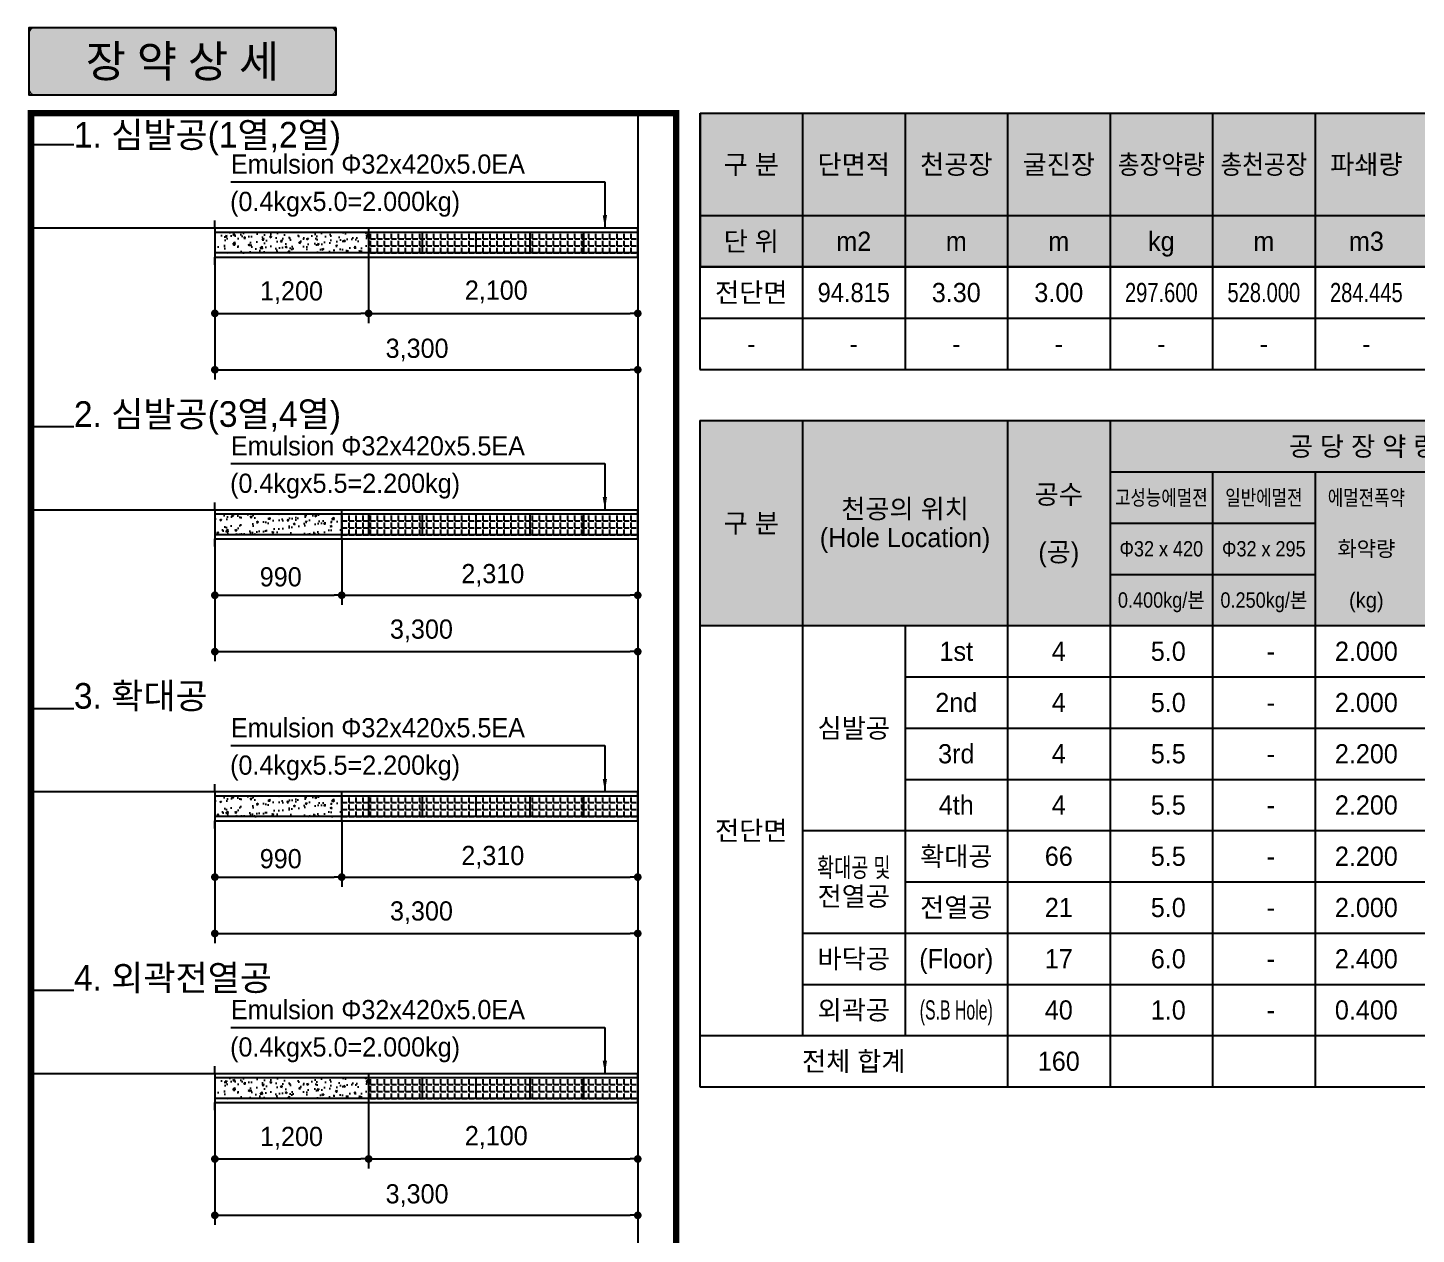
# Model space of a CAD drawing. Extents: x -689 to 317106, y 182884 to 219577.
# Drawn here: x 127881 to 138716, y 192559 to 201977 of the extents above; entities that cross this region are included whole.
import ezdxf
from ezdxf.enums import TextEntityAlignment as Align

# ---------------------------------------------------------------- set-up
doc = ezdxf.new("R2010")
doc.units = 0
doc.header["$LTSCALE"] = 500
doc.header["$MEASUREMENT"] = 0
doc.layers.get('DEFPOINTS').update_dxf_attribs({"color": 55})
doc.layers.add('0-21', color=21, linetype='Continuous', plot=False)
doc.layers.add('0-250line', color=250, linetype='Continuous', lineweight=9, true_color=0x333333)
doc.layers.add('0-251', color=7, linetype='Continuous', true_color=0x6e6e6e)
doc.layers.add('0-253', color=7, linetype='Continuous', true_color=0xcfcfcf)
for name, color, linetype in [('0-255', 52, 'Continuous'), ('A-DIM01', 1, 'Continuous'), ('CS-TABL-LIN1', 4, 'Continuous'), ('CS-TABL-LIN2', 1, 'Continuous'), ('CS-TABL-TEX2', 6, 'Continuous'), ('CS-TABL-TEX3', 7, 'Continuous'), ('CZ-TEXT-04', 6, 'Continuous'), ('TU-BLOCK-DMP', 7, 'Continuous'), ('TU-BLOCK-EXP', 1, 'Continuous'), ('TU-HOLE-EXEC', 3, 'Continuous'), ('TU-LEAD-LINE', 1, 'Continuous'), ('TU-LEAD-TEX1', 3, 'Continuous')]:
    doc.layers.add(name, color=color, linetype=linetype)
doc.styles.add('GTXT', font='')
doc.styles.add('돋움', font='')
doc.styles.add('돋움체', font='')
doc.styles.add('맑은고딕(굵게)', font='malgunbd.ttf')
doc.styles.add('일반문자', font='')
doc.styles.get('GTXT').set_extended_font_data('Dotum')
doc.styles.get('돋움').set_extended_font_data('Dotum')
doc.styles.get('돋움체').set_extended_font_data('Dotum')
doc.styles.get('일반문자').set_extended_font_data('Dotum')
doc.linetypes.add('CFZ008', pattern='A,0.9,-0.2,[106,KHCLINE.shx,S=0.00606,R=180,X=0,Y=0],0.9', length=2)
doc.dimstyles.new('DIM1', dxfattribs={"dimtxt": 3, "dimasz": 1.2, "dimexe": 1.5, "dimexo": 0, "dimgap": 1, "dimtad": 1, "dimdec": 0, "dimrnd": 0.0005, "dimzin": 0, "dimdsep": 46, "dimlunit": 6, "dimtxsty": '돋움체', "dimblk": 'DOT', "dimcen": 0.09, "dimclrd": 1, "dimclre": 1, "dimclrt": 2, "dimaunit": 1, "dimadec": 4, "dimazin": 0, "dimtfac": 1, "dimtdec": 0, "dimtix": 1, "dimtmove": 2, "dimatfit": 3, "dimfxl": 1, "dimtolj": 1, "dimtzin": 0, "dimarcsym": 0})
pattern_1 = [(0, (-263630.704, 416974.19), (0, 55), [40, -15]), (90, (-263630.704, 416974.19), (-55, 3e-15), [40, -15])]

# ---------------------------------------------------------------- blocks, each defined once
blk = doc.blocks.new('재료표제목')
at = {"layer": '0-253'}
h = blk.add_hatch(color=256, dxfattribs=at)
h.dxf.hatch_style = 1
h.paths.add_polyline_path([(0, 1600), (14400, 1600), (14400, 0), (0, 0)])
at = {"layer": 'CS-TABL-LIN1'}
for p, q in [((0, 1600), (0, 0)), ((0, 1600), (14400, 1600)), ((0, 0), (14400, 0))]:
    blk.add_line(p, q, dxfattribs=at)
at = {"layer": 'CS-TABL-LIN2'}
for p, q in [((800, 1600), (800, 0)), ((2400, 1600), (2400, 0)), ((3200, 1600), (3200, 0)), ((3200, 1200), (13600, 1200)), ((4000, 1200), (4000, 0)), ((4800, 1200), (4800, 0)), ((3200, 800), (4800, 800)), ((3200, 400), (4800, 400))]:
    blk.add_line(p, q, dxfattribs=at)
at = {"layer": 'CS-TABL-TEX2', "style": '일반문자'}
for s, height, p in [('공 당 장 약 량 (kg/Hole)', 150, (5600, 1400)), ('공수', 150, (2800, 1025)), ('천공의 위치', 150, (1600, 912)), ('구 분', 150, (400, 800)), ('(Hole Location)', 150, (1600, 688)), ('(공)', 150, (2800, 575)), ('화약량', 120, (5200, 600)), ('(kg)', 120, (5200, 200))]:
    blk.add_text(s, height=height, dxfattribs=at).set_placement(p, align=Align.MIDDLE_CENTER)
for s, width, p in [('고성능에멀젼', 0.8, (3600, 1000)), ('일반에멀젼', 0.8, (4400, 1000)), ('에멀젼폭약', 0.8, (5200, 1000)), ('Φ32ⅹ420', 0.9, (3600, 600)), ('Φ32ⅹ295', 0.9, (4400, 600)), ('0.400kg/본', 0.9, (3600, 200)), ('0.250kg/본', 0.9, (4400, 200))]:
    blk.add_text(s, height=120, dxfattribs=dict(at, width=width)).set_placement(p, align=Align.MIDDLE_CENTER)
blk = doc.blocks.new('장약제원제목')
at = {"layer": '0-253'}
h = blk.add_hatch(color=256, dxfattribs=at)
h.dxf.hatch_style = 1
h.paths.add_polyline_path([(500931, 27019), (515331, 27019), (515331, 25819), (500931, 25819)])
at = {"color": 4}
blk.add_lwpolyline([(500931, 27019), (515331, 27019), (515331, 25819), (500931, 25819)], close=True, dxfattribs=at)
at = {"layer": 'CS-TABL-LIN1'}
for p, q in [((500931, 27019), (500931, 25819)), ((500931, 27019), (515331, 27019)), ((500931, 25819), (515331, 25819))]:
    blk.add_line(p, q, dxfattribs=at)
at = {"layer": 'CS-TABL-LIN2'}
for p, q in [((501731, 27019), (501731, 25819)), ((502531, 27019), (502531, 25819)), ((503331, 27019), (503331, 25819)), ((504131, 27019), (504131, 25819)), ((504931, 27019), (504931, 25819)), ((505731, 27019), (505731, 25819)), ((500931, 26219), (515331, 26219))]:
    blk.add_line(p, q, dxfattribs=at)
at = {"layer": 'CS-TABL-TEX2', "style": '일반문자'}
for s, p in [('구 분', (501331, 26619)), ('단면적', (502131, 26619)), ('천공장', (502931, 26619)), ('굴진장', (503731, 26619)), ('파쇄량', (506131, 26619)), ('단 위', (501331, 26019)), ('m2', (502131, 26019)), ('m', (502931, 26019)), ('m', (503731, 26019)), ('kg', (504531, 26019)), ('m', (505331, 26019)), ('m3', (506131, 26019))]:
    blk.add_text(s, height=150, dxfattribs=at).set_placement(p, align=Align.MIDDLE_CENTER)
at = {"layer": 'CS-TABL-TEX2', "style": '일반문자', "width": 0.9}
for s, p in [('총장약량', (504531, 26619)), ('총천공장', (505331, 26619))]:
    blk.add_text(s, height=150, dxfattribs=at).set_placement(p, align=Align.MIDDLE_CENTER)
blk = doc.blocks.new('_Dot')
at = {"color": 0, "linetype": 'ByBlock', "lineweight": -2}
blk.add_line((-0.5, 0), (-1, 0), dxfattribs=at)
at = {"color": 0, "linetype": 'ByBlock', "const_width": 0.5}
blk.add_lwpolyline([(-0.25, 0, 1), (0.25, 0, 1)], format="xyb", close=True, dxfattribs=at)
blk = doc.blocks.new('*D343')
at = {"layer": 'A-DIM01', "color": 1, "lineweight": -2, "transparency": 16777216}
for p, q in [((129341, 200187), (129341, 199672)), ((130541, 200186), (130541, 199672)), ((129401, 199747), (130481, 199747))]:
    blk.add_line(p, q, dxfattribs=at)
at = {"layer": 'DEFPOINTS', "color": 0, "transparency": 16777216}
for p in [(129341, 200187), (130541, 200186), (130541, 199747)]:
    blk.add_point(p, dxfattribs=at)
at = {"layer": 'A-DIM01', "color": 1, "lineweight": -2, "transparency": 16777216, "xscale": 60, "yscale": 60, "zscale": 60, "rotation": 180}
blk.add_blockref('_Dot', (129341, 199747), dxfattribs=at)
at = {"layer": 'A-DIM01', "color": 1, "lineweight": -2, "transparency": 16777216, "xscale": 60, "yscale": 60, "zscale": 60}
blk.add_blockref('_Dot', (130541, 199747), dxfattribs=at)
at = {"layer": 'A-DIM01', "color": 2, "transparency": 16777216, "insert": (129939, 199909), "char_height": 150, "attachment_point": 5, "style": '돋움체'}
blk.add_mtext('\\A1;1,200', dxfattribs=at)
blk = doc.blocks.new('*D344')
at = {"layer": 'A-DIM01', "color": 1, "lineweight": -2, "transparency": 16777216}
for p, q in [((130541, 200187), (130541, 199672)), ((132641, 200187), (132641, 199672)), ((130601, 199747), (132581, 199747))]:
    blk.add_line(p, q, dxfattribs=at)
at = {"layer": 'DEFPOINTS', "color": 0, "transparency": 16777216}
for p in [(130541, 200187), (132641, 200187), (132641, 199747)]:
    blk.add_point(p, dxfattribs=at)
at = {"layer": 'A-DIM01', "color": 1, "lineweight": -2, "transparency": 16777216, "xscale": 60, "yscale": 60, "zscale": 60, "rotation": 180}
blk.add_blockref('_Dot', (130541, 199747), dxfattribs=at)
at = {"layer": 'A-DIM01', "color": 1, "lineweight": -2, "transparency": 16777216, "xscale": 60, "yscale": 60, "zscale": 60}
blk.add_blockref('_Dot', (132641, 199747), dxfattribs=at)
at = {"layer": 'A-DIM01', "color": 2, "transparency": 16777216, "insert": (131537, 199915), "char_height": 150, "attachment_point": 5, "style": '돋움체'}
blk.add_mtext('\\A1;2,100', dxfattribs=at)
blk = doc.blocks.new('H32X420X1E')
at = {"layer": 'TU-BLOCK-EXP'}
h = blk.add_hatch(dxfattribs=at)
h.set_pattern_fill('ANGLE', color=256, scale=200, style=0)
h.set_pattern_definition(pattern_1)
h.paths.add_polyline_path([(0, 160), (0, 0), (420, 0), (420, 160)])
at = {"layer": 'TU-BLOCK-EXP', "color": 7}
for p, q in [((420, 160), (0, 160)), ((0, 0), (0, 160)), ((420, 0), (420, 160)), ((420, 0), (0, 0))]:
    blk.add_line(p, q, dxfattribs=at)
at = {"layer": 'TU-BLOCK-EXP'}
for p, q in [((0, 0), (0, 160)), ((0, 38), (0, 123))]:
    blk.add_line(p, q, dxfattribs=at)
blk = doc.blocks.new('*D348')
at = {"layer": 'A-DIM01', "color": 1, "lineweight": -2, "transparency": 16777216}
for p, q in [((129341, 197987), (129341, 197472)), ((130331, 197987), (130331, 197472)), ((129401, 197547), (130271, 197547))]:
    blk.add_line(p, q, dxfattribs=at)
at = {"layer": 'DEFPOINTS', "color": 0, "transparency": 16777216}
for p in [(129341, 197987), (130331, 197987), (130331, 197547)]:
    blk.add_point(p, dxfattribs=at)
at = {"layer": 'A-DIM01', "color": 1, "lineweight": -2, "transparency": 16777216, "xscale": 60, "yscale": 60, "zscale": 60, "rotation": 180}
blk.add_blockref('_Dot', (129341, 197547), dxfattribs=at)
at = {"layer": 'A-DIM01', "color": 1, "lineweight": -2, "transparency": 16777216, "xscale": 60, "yscale": 60, "zscale": 60}
blk.add_blockref('_Dot', (130331, 197547), dxfattribs=at)
at = {"layer": 'A-DIM01', "color": 2, "transparency": 16777216, "insert": (129855, 197690), "char_height": 150, "attachment_point": 5, "style": '돋움체'}
blk.add_mtext('\\A1;990', dxfattribs=at)
blk = doc.blocks.new('*D349')
at = {"layer": 'A-DIM01', "color": 1, "lineweight": -2, "transparency": 16777216}
for p, q in [((130331, 197987), (130331, 197472)), ((132641, 197987), (132641, 197472)), ((130391, 197547), (132581, 197547))]:
    blk.add_line(p, q, dxfattribs=at)
at = {"layer": 'DEFPOINTS', "color": 0, "transparency": 16777216}
for p in [(130331, 197987), (132641, 197987), (132641, 197547)]:
    blk.add_point(p, dxfattribs=at)
at = {"layer": 'A-DIM01', "color": 1, "lineweight": -2, "transparency": 16777216, "xscale": 60, "yscale": 60, "zscale": 60, "rotation": 180}
blk.add_blockref('_Dot', (130331, 197547), dxfattribs=at)
at = {"layer": 'A-DIM01', "color": 1, "lineweight": -2, "transparency": 16777216, "xscale": 60, "yscale": 60, "zscale": 60}
blk.add_blockref('_Dot', (132641, 197547), dxfattribs=at)
at = {"layer": 'A-DIM01', "color": 2, "transparency": 16777216, "insert": (131510, 197702), "char_height": 150, "attachment_point": 5, "style": '돋움체'}
blk.add_mtext('\\A1;2,310', dxfattribs=at)
blk = doc.blocks.new('*D350')
at = {"layer": 'A-DIM01', "color": 1, "lineweight": -2, "transparency": 16777216}
for p, q in [((129341, 197708), (129341, 197032)), ((132641, 197708), (132641, 197032)), ((129401, 197107), (132581, 197107))]:
    blk.add_line(p, q, dxfattribs=at)
at = {"layer": 'DEFPOINTS', "color": 0, "transparency": 16777216}
for p in [(129341, 197708), (132641, 197708), (132641, 197107)]:
    blk.add_point(p, dxfattribs=at)
at = {"layer": 'A-DIM01', "color": 1, "lineweight": -2, "transparency": 16777216, "xscale": 60, "yscale": 60, "zscale": 60, "rotation": 180}
blk.add_blockref('_Dot', (129341, 197107), dxfattribs=at)
at = {"layer": 'A-DIM01', "color": 1, "lineweight": -2, "transparency": 16777216, "xscale": 60, "yscale": 60, "zscale": 60}
blk.add_blockref('_Dot', (132641, 197107), dxfattribs=at)
at = {"layer": 'A-DIM01', "color": 2, "transparency": 16777216, "insert": (130953, 197269), "char_height": 150, "attachment_point": 5, "style": '돋움체'}
blk.add_mtext('\\A1;3,300', dxfattribs=at)
blk = doc.blocks.new('H32X420X0.5E')
at = {"layer": 'TU-BLOCK-EXP'}
h = blk.add_hatch(dxfattribs=at)
h.set_pattern_fill('ANGLE', color=256, scale=200, style=0)
h.set_pattern_definition(pattern_1)
h.paths.add_polyline_path([(210, 0), (210, 160), (0, 160), (0, 0)])
at = {"layer": 'TU-BLOCK-EXP', "color": 7}
for p, q in [((210, 160), (0, 160)), ((0, 0), (0, 160)), ((210, 0), (210, 160)), ((210, 0), (0, 0))]:
    blk.add_line(p, q, dxfattribs=at)
at = {"layer": 'TU-BLOCK-EXP'}
for p, q in [((0, 0), (0, 160)), ((0, 38), (0, 123))]:
    blk.add_line(p, q, dxfattribs=at)
blk = doc.blocks.new('*D351')
at = {"layer": 'A-DIM01', "color": 1, "lineweight": -2, "transparency": 16777216}
for p, q in [((129341, 199747), (129341, 199232)), ((132641, 199747), (132641, 199232)), ((129401, 199307), (132581, 199307))]:
    blk.add_line(p, q, dxfattribs=at)
at = {"layer": 'DEFPOINTS', "color": 0, "transparency": 16777216}
for p in [(129341, 199747), (132641, 199747), (132641, 199307)]:
    blk.add_point(p, dxfattribs=at)
at = {"layer": 'A-DIM01', "color": 1, "lineweight": -2, "transparency": 16777216, "xscale": 60, "yscale": 60, "zscale": 60, "rotation": 180}
blk.add_blockref('_Dot', (129341, 199307), dxfattribs=at)
at = {"layer": 'A-DIM01', "color": 1, "lineweight": -2, "transparency": 16777216, "xscale": 60, "yscale": 60, "zscale": 60}
blk.add_blockref('_Dot', (132641, 199307), dxfattribs=at)
at = {"layer": 'A-DIM01', "color": 2, "transparency": 16777216, "insert": (130919, 199461), "char_height": 150, "attachment_point": 5, "style": '돋움체'}
blk.add_mtext('\\A1;3,300', dxfattribs=at)
blk = doc.blocks.new('*D352')
at = {"layer": 'A-DIM01', "color": 1, "lineweight": -2, "transparency": 16777216}
for p, q in [((129341, 195787), (129341, 195272)), ((130331, 195787), (130331, 195272)), ((129401, 195347), (130271, 195347))]:
    blk.add_line(p, q, dxfattribs=at)
at = {"layer": 'DEFPOINTS', "color": 0, "transparency": 16777216}
for p in [(129341, 195787), (130331, 195787), (130331, 195347)]:
    blk.add_point(p, dxfattribs=at)
at = {"layer": 'A-DIM01', "color": 1, "lineweight": -2, "transparency": 16777216, "xscale": 60, "yscale": 60, "zscale": 60, "rotation": 180}
blk.add_blockref('_Dot', (129341, 195347), dxfattribs=at)
at = {"layer": 'A-DIM01', "color": 1, "lineweight": -2, "transparency": 16777216, "xscale": 60, "yscale": 60, "zscale": 60}
blk.add_blockref('_Dot', (130331, 195347), dxfattribs=at)
at = {"layer": 'A-DIM01', "color": 2, "transparency": 16777216, "insert": (129855, 195490), "char_height": 150, "attachment_point": 5, "style": '돋움체'}
blk.add_mtext('\\A1;990', dxfattribs=at)
blk = doc.blocks.new('*D353')
at = {"layer": 'A-DIM01', "color": 1, "lineweight": -2, "transparency": 16777216}
for p, q in [((130331, 195787), (130331, 195272)), ((132641, 195787), (132641, 195272)), ((130391, 195347), (132581, 195347))]:
    blk.add_line(p, q, dxfattribs=at)
at = {"layer": 'DEFPOINTS', "color": 0, "transparency": 16777216}
for p in [(130331, 195787), (132641, 195787), (132641, 195347)]:
    blk.add_point(p, dxfattribs=at)
at = {"layer": 'A-DIM01', "color": 1, "lineweight": -2, "transparency": 16777216, "xscale": 60, "yscale": 60, "zscale": 60, "rotation": 180}
blk.add_blockref('_Dot', (130331, 195347), dxfattribs=at)
at = {"layer": 'A-DIM01', "color": 1, "lineweight": -2, "transparency": 16777216, "xscale": 60, "yscale": 60, "zscale": 60}
blk.add_blockref('_Dot', (132641, 195347), dxfattribs=at)
at = {"layer": 'A-DIM01', "color": 2, "transparency": 16777216, "insert": (131510, 195502), "char_height": 150, "attachment_point": 5, "style": '돋움체'}
blk.add_mtext('\\A1;2,310', dxfattribs=at)
blk = doc.blocks.new('*D354')
at = {"layer": 'A-DIM01', "color": 1, "lineweight": -2, "transparency": 16777216}
for p, q in [((129341, 195508), (129341, 194832)), ((132641, 195508), (132641, 194832)), ((129401, 194907), (132581, 194907))]:
    blk.add_line(p, q, dxfattribs=at)
at = {"layer": 'DEFPOINTS', "color": 0, "transparency": 16777216}
for p in [(129341, 195508), (132641, 195508), (132641, 194907)]:
    blk.add_point(p, dxfattribs=at)
at = {"layer": 'A-DIM01', "color": 1, "lineweight": -2, "transparency": 16777216, "xscale": 60, "yscale": 60, "zscale": 60, "rotation": 180}
blk.add_blockref('_Dot', (129341, 194907), dxfattribs=at)
at = {"layer": 'A-DIM01', "color": 1, "lineweight": -2, "transparency": 16777216, "xscale": 60, "yscale": 60, "zscale": 60}
blk.add_blockref('_Dot', (132641, 194907), dxfattribs=at)
at = {"layer": 'A-DIM01', "color": 2, "transparency": 16777216, "insert": (130953, 195069), "char_height": 150, "attachment_point": 5, "style": '돋움체'}
blk.add_mtext('\\A1;3,300', dxfattribs=at)
blk = doc.blocks.new('*D355')
at = {"layer": 'A-DIM01', "color": 1, "lineweight": -2, "transparency": 16777216}
for p, q in [((129341, 193587), (129341, 193072)), ((130541, 193586), (130541, 193072)), ((129401, 193147), (130481, 193147))]:
    blk.add_line(p, q, dxfattribs=at)
at = {"layer": 'DEFPOINTS', "color": 0, "transparency": 16777216}
for p in [(129341, 193587), (130541, 193586), (130541, 193147)]:
    blk.add_point(p, dxfattribs=at)
at = {"layer": 'A-DIM01', "color": 1, "lineweight": -2, "transparency": 16777216, "xscale": 60, "yscale": 60, "zscale": 60, "rotation": 180}
blk.add_blockref('_Dot', (129341, 193147), dxfattribs=at)
at = {"layer": 'A-DIM01', "color": 1, "lineweight": -2, "transparency": 16777216, "xscale": 60, "yscale": 60, "zscale": 60}
blk.add_blockref('_Dot', (130541, 193147), dxfattribs=at)
at = {"layer": 'A-DIM01', "color": 2, "transparency": 16777216, "insert": (129939, 193309), "char_height": 150, "attachment_point": 5, "style": '돋움체'}
blk.add_mtext('\\A1;1,200', dxfattribs=at)
blk = doc.blocks.new('*D356')
at = {"layer": 'A-DIM01', "color": 1, "lineweight": -2, "transparency": 16777216}
for p, q in [((130541, 193587), (130541, 193072)), ((132641, 193587), (132641, 193072)), ((130601, 193147), (132581, 193147))]:
    blk.add_line(p, q, dxfattribs=at)
at = {"layer": 'DEFPOINTS', "color": 0, "transparency": 16777216}
for p in [(130541, 193587), (132641, 193587), (132641, 193147)]:
    blk.add_point(p, dxfattribs=at)
at = {"layer": 'A-DIM01', "color": 1, "lineweight": -2, "transparency": 16777216, "xscale": 60, "yscale": 60, "zscale": 60, "rotation": 180}
blk.add_blockref('_Dot', (130541, 193147), dxfattribs=at)
at = {"layer": 'A-DIM01', "color": 1, "lineweight": -2, "transparency": 16777216, "xscale": 60, "yscale": 60, "zscale": 60}
blk.add_blockref('_Dot', (132641, 193147), dxfattribs=at)
at = {"layer": 'A-DIM01', "color": 2, "transparency": 16777216, "insert": (131537, 193315), "char_height": 150, "attachment_point": 5, "style": '돋움체'}
blk.add_mtext('\\A1;2,100', dxfattribs=at)
blk = doc.blocks.new('*D357')
at = {"layer": 'A-DIM01', "color": 1, "lineweight": -2, "transparency": 16777216}
for p, q in [((129341, 193147), (129341, 192632)), ((132641, 193147), (132641, 192632)), ((129401, 192707), (132581, 192707))]:
    blk.add_line(p, q, dxfattribs=at)
at = {"layer": 'DEFPOINTS', "color": 0, "transparency": 16777216}
for p in [(129341, 193147), (132641, 193147), (132641, 192707)]:
    blk.add_point(p, dxfattribs=at)
at = {"layer": 'A-DIM01', "color": 1, "lineweight": -2, "transparency": 16777216, "xscale": 60, "yscale": 60, "zscale": 60, "rotation": 180}
blk.add_blockref('_Dot', (129341, 192707), dxfattribs=at)
at = {"layer": 'A-DIM01', "color": 1, "lineweight": -2, "transparency": 16777216, "xscale": 60, "yscale": 60, "zscale": 60}
blk.add_blockref('_Dot', (132641, 192707), dxfattribs=at)
at = {"layer": 'A-DIM01', "color": 2, "transparency": 16777216, "insert": (130919, 192861), "char_height": 150, "attachment_point": 5, "style": '돋움체'}
blk.add_mtext('\\A1;3,300', dxfattribs=at)

msp = doc.modelspace()

# ---------------------------------------------------------------- hatches: boundary and pattern name
at = {"layer": '0-250line'}
h = msp.add_hatch(color=256, dxfattribs=at)
edge = h.paths.add_edge_path()
edge.add_line((130288.28127, 201715.15052), (130288.28127, 201927.73759))
edge.add_arc((130239.32988, 201927.73759), 48.95139, 0.000000429, 90.000000429)
edge.add_line((130239.32988, 201976.68898), (127937.23266, 201976.68898))
edge.add_arc((127937.23266, 201927.73759), 48.95139, 89.999999937, 179.999999937)
edge.add_line((127888.28127, 201927.73759), (127888.28127, 201502.56345))
edge.add_arc((127937.23266, 201502.56345), 48.95139, 179.999999879, 269.999999879)
edge.add_line((127937.23266, 201453.61206), (130239.32988, 201453.61206))
edge.add_arc((130239.32988, 201502.56345), 48.95139, 269.999999755, 359.999999755)
edge.add_line((130288.28127, 201502.56345), (130288.28127, 201715.15052))
at = {"layer": 'TU-BLOCK-DMP'}
h = msp.add_hatch(dxfattribs=at)
h.set_pattern_fill('AR-CONC', color=256, scale=20, style=0)
h.set_pattern_definition([(50, (-173124.09, 623189), (143.452037, -12.550427), [15, -165]), (355, (-173124.09, 623189), (-27.750267, 150.438427), [12, -132]), (100.4514, (-173112.13, 623187.95), (115.701876, 137.88791), [12.74804, -140.228422]), (46.1842, (-173124.09, 623229), (213.44821, -33.1038), [22.5, -247.5]), (96.6356, (-173106.3, 623226.24), (186.93254, 194.823574), [19.12206, -210.3426]), (351.1842, (-173124.09, 623229), (186.93239, 194.82372), [18, -198]), (21, (-173104.09, 623219), (119.38141, -80.523778), [15, -165]), (326, (-173104.09, 623219), (48.663066, 145.03001), [12, -132]), (71.4514, (-173094.14, 623212.29), (168.044526, 64.5061), [12.74804, -140.228422]), (37.5, (-173124.086, 623189), (2.431971, 66.578771), [0, -130.4, 0, -134, 0, -132.5]), (7.5, (-173124.086, 623189), (52.613907, 78.882342), [0, -76.4, 0, -127.4, 0, -50.5]), (327.5, (-173168.686, 623189), (106.764487, -4.5109743), [0, -50, 0, -156, 0, -207]), (317.5, (-173188.69, 623189), (116.637234, 20.020996), [0, -65, 0, -103.6, 0, -147])])
h.paths.add_polyline_path([(130541.27348, 200219.12121), (130541.27348, 200379.12121), (129341.27348, 200379.12121), (129341.27348, 200219.12121)])
h = msp.add_hatch(dxfattribs=at)
h.set_pattern_fill('AR-CONC', color=256, scale=20, style=0)
h.set_pattern_definition([(50, (-120107.34, 616967.79), (143.452037, -12.550427), [15, -165]), (355, (-120107.34, 616967.8), (-27.750267, 150.438427), [12, -132]), (100.4514, (-120095.39, 616966.75), (115.701876, 137.88791), [12.74804, -140.228422]), (46.1842, (-120107.34, 617007.8), (213.44821, -33.1038), [22.5, -247.5]), (96.6356, (-120089.56, 617005.03), (186.93254, 194.82357), [19.12206, -210.3426]), (351.1842, (-120107.34, 617007.8), (186.93239, 194.82372), [18, -198]), (21, (-120087.34, 616997.79), (119.38141, -80.523778), [15, -165]), (326, (-120087.34, 616997.8), (48.663066, 145.03001), [12, -132]), (71.4514, (-120077.4, 616991.08), (168.044526, 64.5061), [12.74804, -140.228422]), (37.5, (-120107.343, 616967.793), (2.431971, 66.578771), [0, -130.4, 0, -134, 0, -132.5]), (7.5, (-120107.34, 616967.79), (52.613907, 78.882342), [0, -76.4, 0, -127.4, 0, -50.5]), (327.5, (-120151.943, 616967.793), (106.764487, -4.5109743), [0, -50, 0, -156, 0, -207]), (317.5, (-120171.94, 616967.79), (116.637234, 20.020996), [0, -65, 0, -103.6, 0, -147])])
h.paths.add_polyline_path([(130331.27348, 198019.12121), (130331.27348, 198179.12121), (129341.27348, 198179.12121), (129341.27348, 198019.12121)])
h = msp.add_hatch(dxfattribs=at)
h.set_pattern_fill('AR-CONC', color=256, scale=20, style=0)
h.set_pattern_definition([(50, (-120107.34, 614767.79), (143.452037, -12.550427), [15, -165]), (355, (-120107.34, 614767.8), (-27.750267, 150.438427), [12, -132]), (100.4514, (-120095.39, 614766.75), (115.701876, 137.88791), [12.74804, -140.228422]), (46.1842, (-120107.34, 614807.8), (213.44821, -33.1038), [22.5, -247.5]), (96.6356, (-120089.56, 614805.03), (186.93254, 194.82357), [19.12206, -210.3426]), (351.1842, (-120107.34, 614807.8), (186.93239, 194.82372), [18, -198]), (21, (-120087.34, 614797.79), (119.38141, -80.523778), [15, -165]), (326, (-120087.34, 614797.8), (48.663066, 145.03001), [12, -132]), (71.4514, (-120077.4, 614791.08), (168.044526, 64.5061), [12.74804, -140.228422]), (37.5, (-120107.343, 614767.793), (2.431971, 66.578771), [0, -130.4, 0, -134, 0, -132.5]), (7.5, (-120107.34, 614767.79), (52.613907, 78.882342), [0, -76.4, 0, -127.4, 0, -50.5]), (327.5, (-120151.943, 614767.793), (106.764487, -4.5109743), [0, -50, 0, -156, 0, -207]), (317.5, (-120171.94, 614767.79), (116.637234, 20.020996), [0, -65, 0, -103.6, 0, -147])])
h.paths.add_polyline_path([(130331.27348, 195819.12121), (130331.27348, 195979.12121), (129341.27348, 195979.12121), (129341.27348, 195819.12121)])
h = msp.add_hatch(dxfattribs=at)
h.set_pattern_fill('AR-CONC', color=256, scale=20, style=0)
h.set_pattern_definition([(50, (-173124.09, 616589), (143.452037, -12.550427), [15, -165]), (355, (-173124.09, 616589), (-27.750267, 150.438427), [12, -132]), (100.4514, (-173112.13, 616587.95), (115.701876, 137.88791), [12.74804, -140.228422]), (46.1842, (-173124.09, 616629), (213.44821, -33.1038), [22.5, -247.5]), (96.6356, (-173106.3, 616626.24), (186.93254, 194.823574), [19.12206, -210.3426]), (351.1842, (-173124.09, 616629), (186.93239, 194.82372), [18, -198]), (21, (-173104.09, 616619), (119.38141, -80.523778), [15, -165]), (326, (-173104.09, 616619), (48.663066, 145.03001), [12, -132]), (71.4514, (-173094.14, 616612.29), (168.044526, 64.5061), [12.74804, -140.228422]), (37.5, (-173124.086, 616589), (2.431971, 66.578771), [0, -130.4, 0, -134, 0, -132.5]), (7.5, (-173124.086, 616589), (52.613907, 78.882342), [0, -76.4, 0, -127.4, 0, -50.5]), (327.5, (-173168.686, 616589), (106.764487, -4.5109743), [0, -50, 0, -156, 0, -207]), (317.5, (-173188.69, 616589), (116.637234, 20.020996), [0, -65, 0, -103.6, 0, -147])])
h.paths.add_polyline_path([(130541.27348, 193619.12121), (130541.27348, 193779.12121), (129341.27348, 193779.12121), (129341.27348, 193619.12121)])

# ---------------------------------------------------------------- linework, layer by layer
at = {"layer": '0-21'}
msp.add_lwpolyline([(130288.28127, 201976.68898), (127888.28127, 201976.68898), (127888.28127, 201453.61206), (130288.28127, 201453.61206), (130288.28127, 201976.68898)], close=True, dxfattribs=at)
at = {"layer": '0-250line', "lineweight": 0}
msp.add_lwpolyline([(130288.28127, 201715.15052), (130288.28127, 201927.73759, 0.4142135624), (130239.32988, 201976.68898), (127937.23266, 201976.68898, 0.4142135624), (127888.28127, 201927.73759), (127888.28127, 201502.56345, 0.4142135624), (127937.23266, 201453.61206), (130239.32988, 201453.61206, 0.4142135624), (130288.28127, 201502.56345)], format="xyb", close=True, dxfattribs=at)
at = {"layer": '0-251', "const_width": 50}
msp.add_lwpolyline([(127906.03884, 201310.70802), (132941.27348, 201310.70802), (132941.27348, 186135.06767), (127906.03884, 186135.06767)], close=True, dxfattribs=at)
at = {"layer": 'CS-TABL-LIN1'}
for p, q in [((133126.58188, 200109.94733), (133126.58188, 199309.94733)), ((133126.58188, 199309.94733), (147526.58188, 199309.94733)), ((133126.58188, 197309.94733), (133126.58188, 193709.94733)), ((133126.58188, 193709.94733), (147526.58188, 193709.94733))]:
    msp.add_line(p, q, dxfattribs=at)
at = {"layer": 'CS-TABL-LIN2'}
for p, q in [((133926.58188, 200109.94733), (133926.58188, 199309.94733)), ((134726.58188, 200109.94733), (134726.58188, 199309.94733)), ((135526.58188, 200109.94733), (135526.58188, 199309.94733)), ((136326.58188, 200109.94733), (136326.58188, 199309.94733)), ((137126.58188, 200109.94733), (137126.58188, 199309.94733)), ((137926.58188, 200109.94733), (137926.58188, 199309.94733)), ((133126.58188, 199709.94733), (147526.58188, 199709.94733)), ((133926.58188, 197309.94733), (133926.58188, 194109.94733)), ((134726.58188, 197309.94733), (134726.58188, 194109.94733)), ((135526.58188, 197309.94733), (135526.58188, 193709.94733)), ((136326.58188, 197309.94733), (136326.58188, 193709.94733)), ((137126.58188, 197309.94733), (137126.58188, 193709.94733)), ((137926.58188, 197309.94733), (137926.58188, 193709.94733)), ((134726.58188, 196909.94733), (146726.58188, 196909.94733)), ((134726.58188, 196509.94733), (146726.58188, 196509.94733)), ((134726.58188, 196109.94733), (146726.58188, 196109.94733)), ((133926.58188, 195709.94733), (146726.58188, 195709.94733)), ((134726.58188, 195309.94733), (146726.58188, 195309.94733)), ((133926.58188, 194909.94733), (146726.58188, 194909.94733)), ((133926.58188, 194509.94733), (146726.58188, 194509.94733)), ((133126.58188, 194109.94733), (146726.58188, 194109.94733))]:
    msp.add_line(p, q, dxfattribs=at)
at = {"layer": 'DEFPOINTS'}
for p, q in [((132641.27348, 201310.70802), (132641.27348, 186135.06767)), ((128241.27348, 201061.62121), (127897.16006, 201061.62121)), ((132641.27348, 200411.62121), (127897.16006, 200411.62121)), ((132641.27348, 200379.12121), (129341.27348, 200379.12121)), ((130541.27348, 200186.62121), (130541.27348, 200411.62121)), ((132641.27348, 200219.12121), (129341.27348, 200219.12121)), ((128241.27348, 198861.62121), (127897.16006, 198861.62121)), ((132641.27348, 198211.62121), (127897.16006, 198211.62121)), ((132641.27348, 198179.12121), (129341.27348, 198179.12121)), ((130331.27348, 197986.62121), (130331.27348, 198211.62121)), ((132641.27348, 198019.12121), (129341.27348, 198019.12121)), ((128241.27348, 196661.62121), (127897.16006, 196661.62121)), ((132641.27348, 196011.62121), (127897.16006, 196011.62121)), ((130331.27348, 195786.62121), (130331.27348, 196011.62121)), ((132641.27348, 195979.12121), (129341.27348, 195979.12121)), ((132641.27348, 195819.12121), (129341.27348, 195819.12121)), ((128241.27348, 194461.62121), (127897.16006, 194461.62121)), ((132641.27348, 193811.62121), (127897.16006, 193811.62121)), ((132641.27348, 193779.12121), (129341.27348, 193779.12121)), ((130541.27348, 193586.62121), (130541.27348, 193811.62121)), ((132641.27348, 193619.12121), (129341.27348, 193619.12121))]:
    msp.add_line(p, q, dxfattribs=at)
at = {"layer": 'DEFPOINTS', "linetype": 'ByBlock', "ltscale": 10}
for p, q in [((129341.27348, 200411.62121), (129341.27348, 200186.62121)), ((129341.27348, 198211.62121), (129341.27348, 197986.62121)), ((129341.27348, 196011.62121), (129341.27348, 195786.62121)), ((129341.27348, 193811.62121), (129341.27348, 193586.62121))]:
    msp.add_line(p, q, dxfattribs=at)
at = {"layer": 'DEFPOINTS'}
msp.add_lwpolyline([(127897.16006, 201309.94733), (132941.27348, 201309.94733), (132941.27348, 186135.06767), (127897.16006, 186135.06767)], close=True, dxfattribs=at)
at = {"layer": 'TU-HOLE-EXEC'}
for p, q in [((129341.27348, 200411.62121), (129341.27348, 200471.52751)), ((129341.27348, 200126.71491), (129341.27348, 200186.62121)), ((129341.27348, 198211.62121), (129341.27348, 198271.52751)), ((129341.27348, 197926.71491), (129341.27348, 197986.62121)), ((129341.27348, 196011.62121), (129341.27348, 196071.52751)), ((129341.27348, 195726.71491), (129341.27348, 195786.62121)), ((129341.27348, 193811.62121), (129341.27348, 193871.52751)), ((129341.27348, 193526.71491), (129341.27348, 193586.62121))]:
    msp.add_line(p, q, dxfattribs=at)
at = {"layer": 'TU-HOLE-EXEC', "linetype": 'CFZ008', "ltscale": 0.5}
for p, q in [((132641.27348, 200186.62121), (132641.27348, 200411.62121)), ((132641.27348, 197986.62121), (132641.27348, 198211.62121)), ((132641.27348, 195786.62121), (132641.27348, 196011.62121)), ((132641.27348, 193586.62121), (132641.27348, 193811.62121))]:
    msp.add_line(p, q, dxfattribs=at)
for points in [[(129341.27348, 200186.62121), (132641.27348, 200186.62121), (132641.27348, 200411.62121), (129341.27348, 200411.62121)], [(129341.27348, 197986.62121), (132641.27348, 197986.62121), (132641.27348, 198211.62121), (129341.27348, 198211.62121)], [(129341.27348, 195786.62121), (132641.27348, 195786.62121), (132641.27348, 196011.62121), (129341.27348, 196011.62121)], [(129341.27348, 193586.62121), (132641.27348, 193586.62121), (132641.27348, 193811.62121), (129341.27348, 193811.62121)]]:
    msp.add_lwpolyline(points, dxfattribs=at)
at = {"layer": 'TU-LEAD-LINE', "linetype": 'Continuous'}
for p, q in [((129466.50067, 200774.40073), (132384.88224, 200774.40073)), ((132384.88224, 200774.40073), (132384.88224, 200413.84486)), ((129466.50067, 198574.40073), (132384.88224, 198574.40073)), ((132384.88224, 198574.40073), (132384.88224, 198213.84486)), ((129466.50067, 196374.40073), (132384.88224, 196374.40073)), ((132384.88224, 196374.40073), (132384.88224, 196013.84486)), ((129466.50067, 194174.40073), (132384.88224, 194174.40073)), ((132384.88224, 194174.40073), (132384.88224, 193813.84486))]:
    msp.add_line(p, q, dxfattribs=at)
at = {"layer": 'TU-LEAD-LINE'}
for points in [[(132367.68947, 200513.75576), (132384.88224, 200413.84486), (132401.02234, 200513.9312)], [(132367.68947, 198313.75576), (132384.88224, 198213.84486), (132401.02234, 198313.9312)], [(132367.68947, 196113.75576), (132384.88224, 196013.84486), (132401.02234, 196113.9312)], [(132367.68947, 193913.75576), (132384.88224, 193813.84486), (132401.02234, 193913.9312)]]:
    msp.add_solid(points, dxfattribs=at)

# ---------------------------------------------------------------- block references
for name, p in [('장약제원제목', (-367804.23408, 174291.16701)), ('재료표제목', (133126.58188, 197309.94733))]:
    msp.add_blockref(name, p)
at = {"layer": 'TU-BLOCK-EXP'}
for name, p in [('H32X420X1E', (130541.27348, 200219.12121)), ('H32X420X1E', (130961.27348, 200219.12121)), ('H32X420X1E', (131381.27348, 200219.12121)), ('H32X420X1E', (131801.27348, 200219.12121)), ('H32X420X1E', (132221.27348, 200219.12121)), ('H32X420X0.5E', (130331.27348, 198019.12121)), ('H32X420X1E', (130541.27348, 198019.12121)), ('H32X420X1E', (130961.27348, 198019.12121)), ('H32X420X1E', (131381.27348, 198019.12121)), ('H32X420X1E', (131801.27348, 198019.12121)), ('H32X420X1E', (132221.27348, 198019.12121)), ('H32X420X0.5E', (130331.27348, 195819.12121)), ('H32X420X1E', (130541.27348, 195819.12121)), ('H32X420X1E', (130961.27348, 195819.12121)), ('H32X420X1E', (131381.27348, 195819.12121)), ('H32X420X1E', (131801.27348, 195819.12121)), ('H32X420X1E', (132221.27348, 195819.12121)), ('H32X420X1E', (130541.27348, 193619.12121)), ('H32X420X1E', (130961.27348, 193619.12121)), ('H32X420X1E', (131381.27348, 193619.12121)), ('H32X420X1E', (131801.27348, 193619.12121)), ('H32X420X1E', (132221.27348, 193619.12121))]:
    msp.add_blockref(name, p, dxfattribs=at)

# ---------------------------------------------------------------- texts
at = {"layer": '0-255', "color": 7, "true_color": 0xffffff, "style": '맑은고딕(굵게)'}
msp.add_text('장 약 상 세', height=250, rotation=359.97820732, dxfattribs=at).set_placement((129088.28127, 201715.15052), align=Align.MIDDLE_CENTER)
at = {"layer": 'CS-TABL-TEX3', "style": '돋움'}
for s, p in [('전단면', (133526.58188, 199909.94733)), ('3.30', (135126.58188, 199909.94733)), ('3.00', (135926.58188, 199909.94733)), ('-', (133526.58188, 199509.94733)), ('-', (134326.58188, 199509.94733)), ('-', (135126.58188, 199509.94733)), ('-', (135926.58188, 199509.94733)), ('-', (136726.58188, 199509.94733)), ('-', (137526.58188, 199509.94733)), ('-', (138326.58188, 199509.94733)), ('1st', (135126.58188, 197109.94733)), ('4', (135926.58188, 197109.94733)), ('  5.0', (136726.58188, 197109.94733)), ('  -', (137526.58188, 197109.94733)), ('2.000', (138326.58188, 197109.94733)), ('2nd', (135126.58188, 196709.94733)), ('4', (135926.58188, 196709.94733)), ('  5.0', (136726.58188, 196709.94733)), ('2.000', (138326.58188, 196709.94733)), ('  -', (137526.58188, 196709.94733)), ('심발공', (134326.58188, 196509.94733)), ('3rd', (135126.58188, 196309.94733)), ('4', (135926.58188, 196309.94733)), ('  5.5', (136726.58188, 196309.94733)), ('2.200', (138326.58188, 196309.94733)), ('  -', (137526.58188, 196309.94733)), ('4th', (135126.58188, 195909.94733)), ('4', (135926.58188, 195909.94733)), ('  5.5', (136726.58188, 195909.94733)), ('  -', (137526.58188, 195909.94733)), ('2.200', (138326.58188, 195909.94733)), ('전단면', (133526.58188, 195709.94733)), ('확대공', (135126.58188, 195509.94733)), ('66', (135926.58188, 195509.94733)), ('  5.5', (136726.58188, 195509.94733)), ('2.200', (138326.58188, 195509.94733)), ('  -', (137526.58188, 195509.94733)), ('전열공', (134326.58188, 195197.44733)), ('전열공', (135126.58188, 195109.94733)), ('21', (135926.58188, 195109.94733)), ('  5.0', (136726.58188, 195109.94733)), ('2.000', (138326.58188, 195109.94733)), ('  -', (137526.58188, 195109.94733)), ('바닥공', (134326.58188, 194709.94733)), ('(Floor)', (135126.58188, 194709.94733)), ('17', (135926.58188, 194709.94733)), ('  6.0', (136726.58188, 194709.94733)), ('  -', (137526.58188, 194709.94733)), ('2.400', (138326.58188, 194709.94733)), ('외곽공', (134326.58188, 194309.94733)), ('40', (135926.58188, 194309.94733)), ('  1.0', (136726.58188, 194309.94733)), ('0.400', (138326.58188, 194309.94733)), ('  -', (137526.58188, 194309.94733)), ('전체 합계', (134326.58188, 193909.94733)), ('160', (135926.58188, 193909.94733))]:
    msp.add_text(s, height=150, dxfattribs=at).set_placement(p, align=Align.MIDDLE_CENTER)
for s, width, p in [('94.815', 0.94, (134326.58188, 199909.94733)), ('297.600', 0.8, (136726.58188, 199909.94733)), ('528.000', 0.8, (137526.58188, 199909.94733)), ('284.445', 0.8, (138326.58188, 199909.94733)), ('확대공 및', 0.71, (134326.58188, 195422.44733)), ('(S.B Hole)', 0.63, (135126.58188, 194309.94733))]:
    msp.add_text(s, height=150, dxfattribs=dict(at, width=width)).set_placement(p, align=Align.MIDDLE_CENTER)
at = {"layer": 'CZ-TEXT-04', "style": '돋움체'}
for s, p in [('1. 심발공(1열,2열)', (128241.27348, 201041.62121)), ('2. 심발공(3열,4열)', (128241.27348, 198861.62121)), ('3. 확대공', (128241.27348, 196661.62121)), ('4. 외곽전열공', (128241.27348, 194461.62121))]:
    msp.add_text(s, height=200, dxfattribs=at).set_placement(p)
at = {"layer": 'TU-LEAD-TEX1', "style": 'GTXT'}
for s, p in [('Emulsion Φ32x420x5.0EA', (129466.22795, 200838.02608)), ('(0.4kgx5.0=2.000kg)', (129459.95569, 200546.25967)), ('Emulsion Φ32x420x5.5EA', (129466.22795, 198638.02608)), ('(0.4kgx5.5=2.200kg)', (129459.95569, 198346.25967)), ('Emulsion Φ32x420x5.5EA', (129466.22795, 196438.02608)), ('(0.4kgx5.5=2.200kg)', (129459.95569, 196146.25967)), ('Emulsion Φ32x420x5.0EA', (129466.22795, 194238.02608)), ('(0.4kgx5.0=2.000kg)', (129459.95569, 193946.25967))]:
    msp.add_text(s, height=150, dxfattribs=at).set_placement(p)

# ---------------------------------------------------------------- dimensions: what is measured, and where the dimension line sits
at = {"layer": 'A-DIM01'}
for base, p1, p2, picture, middle in [((130541.27348, 199746.62121), (129341.27348, 200186.62121), (130541.27348, 200186.15708), '*D343', (129938.96925, 199909.30098)), ((132641.27348, 199746.62121), (130541.27348, 200186.62121), (132641.27348, 200186.62121), '*D344', (131537.05977, 199915.10873)), ((132641.27348, 199306.62121), (129341.27348, 199746.62121), (132641.27348, 199746.62121), '*D351', (130918.51359, 199461.47442)), ((130331.27348, 197546.62121), (129341.27348, 197986.62121), (130331.27348, 197986.62121), '*D348', (129855.3786, 197690.2648)), ((132641.27348, 197546.62121), (130331.27348, 197986.62121), (132641.27348, 197986.62121), '*D349', (131509.94902, 197702.16977)), ((132641.27348, 197106.62121), (129341.27348, 197708.20304), (132641.27348, 197708.20304), '*D350', (130952.61233, 197268.85602)), ((130331.27348, 195346.62121), (129341.27348, 195786.62121), (130331.27348, 195786.62121), '*D352', (129855.3786, 195490.2648)), ((132641.27348, 195346.62121), (130331.27348, 195786.62121), (132641.27348, 195786.62121), '*D353', (131509.94902, 195502.16977)), ((132641.27348, 194906.62121), (129341.27348, 195508.20304), (132641.27348, 195508.20304), '*D354', (130952.61233, 195068.85602)), ((130541.27348, 193146.62121), (129341.27348, 193586.62121), (130541.27348, 193586.15708), '*D355', (129938.96925, 193309.30098)), ((132641.27348, 193146.62121), (130541.27348, 193586.62121), (132641.27348, 193586.62121), '*D356', (131537.05977, 193315.10873)), ((132641.27348, 192706.62121), (129341.27348, 193146.62121), (132641.27348, 193146.62121), '*D357', (130918.51359, 192861.47442))]:
    dim = msp.add_linear_dim(base=base, p1=p1, p2=p2, dimstyle='DIM1', override={"dimscale": 50}, dxfattribs=at)
    dim.commit()
    dim.dimension.update_dxf_attribs({"geometry": picture, "text_midpoint": middle, "dimtype": 128})

doc.saveas('drawing.dxf')
